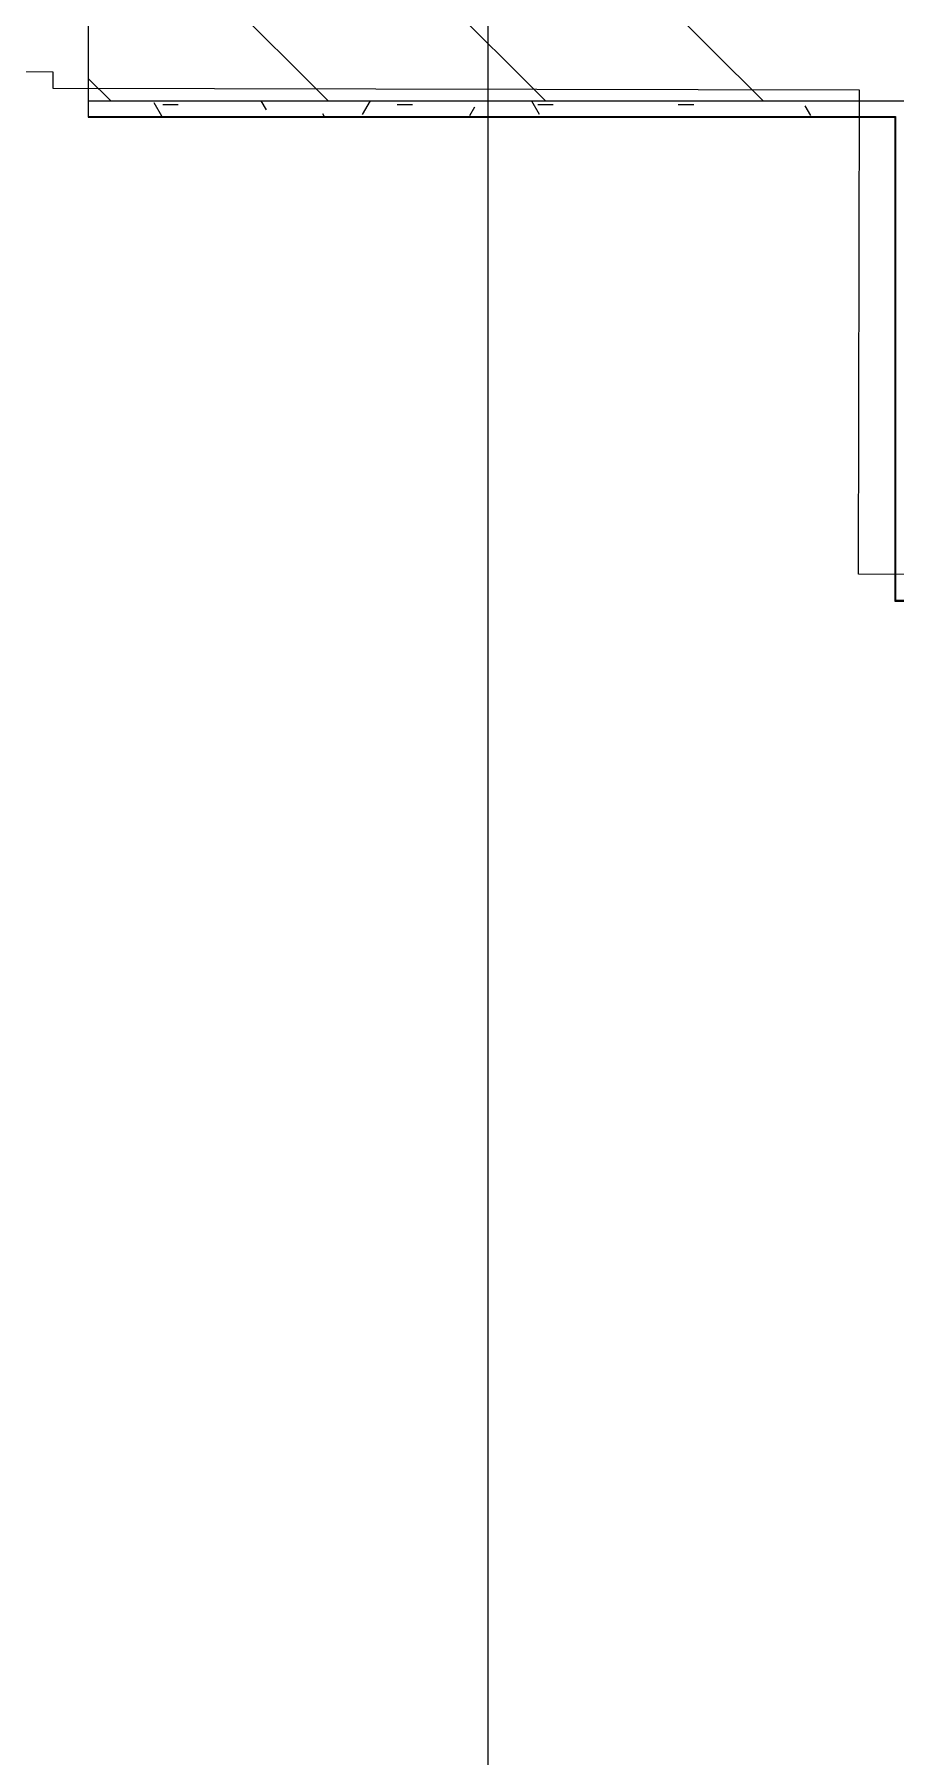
# Model space of a CAD drawing. Header units: millimetres. Extents: x -1113 to 415037, y -3642 to 28069.
# Drawn here: x 41835 to 42955, y 5409 to 7651 of the extents above; entities that cross this region are included whole.
import ezdxf

# ---------------------------------------------------------------- set-up
doc = ezdxf.new("R2010")
doc.units = ezdxf.units.MM
doc.linetypes.add('Осевая', pattern=[6350, 1270, -952.5, 3175, -952.5])
for name, color, linetype, lineweight in [('0) Стена 3.93м', 3, 'Continuous', 60), ('A-AREA-BNDY', 7, 'Continuous', 5), ('A-FLOR', 7, 'Continuous', 9), ('A-WALL', 7, 'Continuous', 5), ('I-WALL', 7, 'Continuous', 5), ('Оси-2', 7, 'Осевая', 9)]:
    doc.layers.add(name, color=color, linetype=linetype, lineweight=lineweight)
doc.layers.add('A-WALL-1', color=9, linetype='Continuous', lineweight=5, true_color=0x808080)
doc.layers.add('A-WALL-FNSH-1', color=9, linetype='Continuous', lineweight=5, true_color=0x808080)

# ---------------------------------------------------------------- blocks, each defined once
blk = doc.blocks.new('1floor')
at = {"layer": 'I-WALL'}
h = blk.add_hatch(dxfattribs=at)
h.set_pattern_fill('FP_23', color=256, style=0, pattern_type=2)
h.set_pattern_definition([(135, (0, 0), (-141.4214, -141.4214), [])])
h.paths.add_polyline_path([(41840, 7700), (42910, 7700), (42910, 7900), (41840, 7900), (41840, 7800)])
h.paths.add_polyline_path([(39340, 7700), (39340, 7900), (39040, 7900), (39040, 7700), (39060, 7700)])
h = blk.add_hatch(dxfattribs=at)
h.set_pattern_fill('FP_191', color=256, style=0, pattern_type=2)
h.set_pattern_definition([(0, (0, 0), (243.84, 60.96), [20.117, -162.763, 20.117, -162.763, -975.36]), (0, (0, 0), (243.84, 60.96), [-365.76, 20.117, -345.643, 20.117, -162.763, -426.72]), (0, (0, 0), (243.84, 60.96), [-914.4, 20.117, -101.803, 20.117, -284.683]), (120, (91.44, 30.48), (-174.71291, 180.691634), [20.117, -162.763, 20.117, -162.763, -975.36]), (120, (91.44, 30.48), (-174.71291, 180.691634), [-365.76, 20.117, -345.643, 20.117, -162.763, -426.72]), (120, (91.44, 30.48), (-174.71291, 180.691634), [-914.4, 20.117, -101.803, 20.117, -284.683]), (240, (121.92, 152.4), (-69.12709, -241.651634), [20.117, -162.763, 20.117, -162.763, -975.36]), (240, (121.92, 152.4), (-69.12709, -241.651634), [-365.76, 20.117, -345.643, 20.117, -162.763, -426.72]), (240, (121.92, 152.4), (-69.12709, -241.651634), [-914.4, 20.117, -101.803, 20.117, -284.683])])
h.paths.add_polyline_path([(42910, 7700), (41840, 7700), (41840, 7680), (42890, 7681)])
h.paths.add_polyline_path([(42890, 7680), (42910, 7680), (42910, 7700)])
h.paths.add_polyline_path([(39073, 7680), (39340, 7680), (39340, 7700), (39060, 7700), (39060.1, 7680)])
at = {"layer": 'A-FLOR'}
for p, q in [((41840, 7848), (41840, 7680)), ((41840, 7680), (42889, 7680)), ((42890, 7680), (42890, 7050)), ((42890, 7050), (44210, 7050))]:
    blk.add_line(p, q, dxfattribs=at)
at = {"layer": 'A-WALL'}
blk.add_line((42889, 7679), (42889, 7680), dxfattribs=at)
at = {"layer": 'A-WALL-1'}
for p, q in [((41840, 7700), (42910, 7700)), ((42889, 7680), (42890, 7680))]:
    blk.add_line(p, q, dxfattribs=at)
at = {"layer": 'A-WALL-FNSH-1'}
for p, q in [((41840, 7680), (41840, 7679)), ((41840, 7679), (42889, 7679)), ((42889, 7679), (42889, 7049)), ((42889, 7049), (44218, 7049))]:
    blk.add_line(p, q, dxfattribs=at)
at = {"layer": 'Оси-2'}
blk.add_line((42360, 3093.7), (42360, 22398.1), dxfattribs=at)

msp = doc.modelspace()

# ---------------------------------------------------------------- linework, layer by layer
at = {"layer": 'A-AREA-BNDY', "flags": 128}
msp.add_lwpolyline([(41858.9, 7580.2), (41858.9, 7601.2), (39358.9, 7607.1), (39358.9, 7586.1), (39079.9, 7586.8), (39079.2, 7286.8), (38799.2, 7287.4), (38783.7, 709.4), (39063.7, 708.8), (39062.2, 48.8), (42890.2, 39.8), (42891, 400.8), (43713, 398.9), (43712.2, 37.9), (47390.2, 29.2), (47407.8, 7547.2), (46029.8, 7550.4), (46029.8, 7543.4), (44236.8, 7547.7), (44235.4, 6944.7), (42906.4, 6947.8), (42907.9, 7577.8)], close=True, dxfattribs=at)

# ---------------------------------------------------------------- block references
at = {"layer": '0) Стена 3.93м'}
msp.add_blockref('1floor', (64.7, -136.1), dxfattribs=at)

doc.saveas('drawing.dxf')
